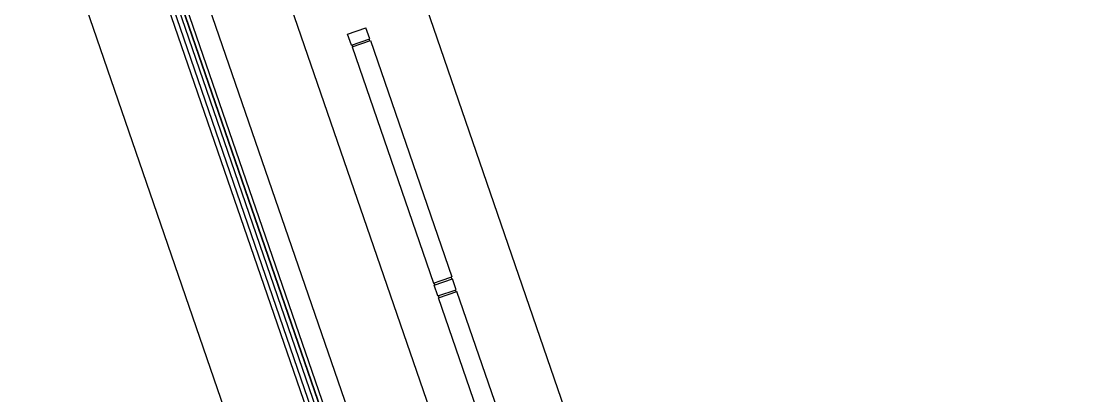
# Model space of a CAD drawing. Extents: x 809487 to 809680, y 818779 to 819225.
# Drawn here: x 809533.673 to 809536.412, y 819073.407 to 819074.373 of the extents above; entities that cross this region are included whole.
import ezdxf

# ---------------------------------------------------------------- set-up
doc = ezdxf.new("R2010")
doc.units = 0
for name, color, linetype in [('F-RC', 7, 'Continuous'), ('MAJ214__', 7, 'Continuous'), ('MAJ270__', 7, 'Continuous'), ('MAJ292__', 7, 'Continuous')]:
    doc.layers.add(name, color=color, linetype=linetype)

msp = doc.modelspace()

# ---------------------------------------------------------------- linework, layer by layer
at = {"layer": 'F-RC'}
for p, q in [((809534.5153, 819074.3402), (809534.5626, 819074.3565)), ((809534.5723, 819074.3281), (809534.5626, 819074.3565)), ((809534.5251, 819074.3118), (809534.5153, 819074.3402)), ((809534.5251, 819074.3118), (809534.5723, 819074.3281)), ((809534.5267, 819074.3071), (809534.574, 819074.3234)), ((809534.5721, 819074.3227), (809534.5704, 819074.3275)), ((809534.574, 819074.3234), (809534.784, 819073.7135)), ((809534.5267, 819074.3071), (809534.7367, 819073.6973)), ((809534.5286, 819074.3078), (809534.527, 819074.3125)), ((809534.7367, 819073.6973), (809534.7563, 819073.704)), ((809534.7383, 819073.6925), (809534.7856, 819073.7088)), ((809534.7481, 819073.6642), (809534.7383, 819073.6925)), ((809534.7402, 819073.6932), (809534.7386, 819073.6979)), ((809534.7563, 819073.704), (809534.784, 819073.7135)), ((809534.7837, 819073.7082), (809534.7821, 819073.7129)), ((809534.7954, 819073.6804), (809534.7856, 819073.7088)), ((809534.7481, 819073.6642), (809534.7954, 819073.6804)), ((809534.7497, 819073.6594), (809534.797, 819073.6757)), ((809534.7516, 819073.6601), (809534.75, 819073.6648)), ((809534.7951, 819073.6751), (809534.7935, 819073.6798)), ((809535.1405, 819072.6782), (809534.797, 819073.6757)), ((809535.0932, 819072.6619), (809534.7497, 819073.6594))]:
    msp.add_line(p, q, dxfattribs=at)
at = {"layer": 'MAJ214__'}
for p, q in [((809534.9077, 819072.2332), (809533.957, 819074.9941)), ((809534.8124, 819072.24), (809533.8764, 819074.9584)), ((809534.8238, 819072.2439), (809533.8878, 819074.9623)), ((809534.8332, 819072.2472), (809533.8972, 819074.9656)), ((809534.834, 819072.2474), (809533.898, 819074.9658))]:
    msp.add_line(p, q, dxfattribs=at)
at = {"layer": 'MAJ270__'}
msp.add_line((809536.4115, 819069.4935), (809534.4581, 819075.1666), dxfattribs=at)
at = {"layer": 'MAJ292__'}
for p, q in [((809535.0968, 819072.2983), (809534.1461, 819075.0592)), ((809534.8009, 819072.236), (809533.8649, 819074.9544)), ((809534.8434, 819072.2507), (809533.9074, 819074.9691)), ((809534.624, 819072.1355), (809533.6733, 819074.8964))]:
    msp.add_line(p, q, dxfattribs=at)

doc.saveas('drawing.dxf')
